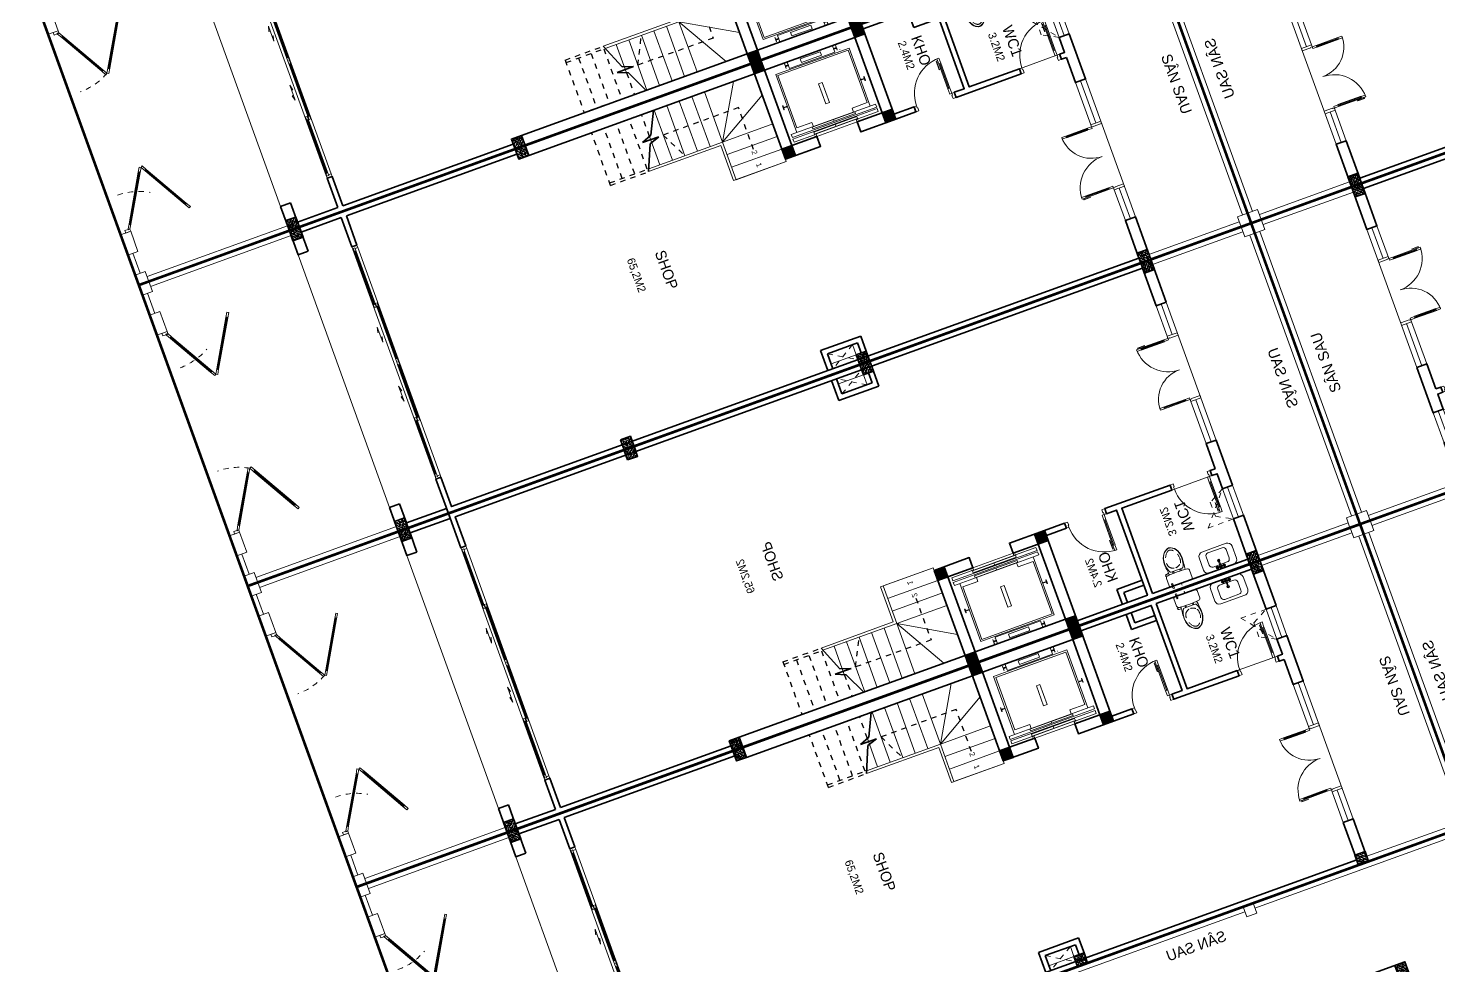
# Model space of a CAD drawing. Header units: metres. Extents: x 568336 to 569219, y 2065964 to 2066430.
# Drawn here: x 568617.24 to 568643.67, y 2066216.38 to 2066233.95 of the extents above; entities that cross this region are included whole.
import ezdxf

# ---------------------------------------------------------------- set-up
doc = ezdxf.new("R2010")
doc.units = ezdxf.units.M
for name, pattern in [('$AUDIT_BAD_LTYPE2', [0]), ('DASHDOT2', [0.5, 0.25, -0.125, 0, -0.125]), ('HIDDEN', [0.375, 0.25, -0.125]), ('HIDDEN2', [0.1875, 0.125, -0.0625]), ('xref-thap C (mb tang 32-2)$0$HIDDEN', [0.375, 0.25, -0.125])]:
    doc.linetypes.add(name, pattern=pattern)
doc.layers.get('0').update_dxf_attribs({"linetype": 'CONTINUOUS'})
for name, color, linetype, lineweight in [('-CONCRETE', 1, 'CONTINUOUS', 35), ('-DIM', 9, 'CONTINUOUS', 13), ('-DOOR', 137, 'CONTINUOUS', 9), ('-FURNITURE', 46, 'CONTINUOUS', 9), ('-HATCH', 8, 'CONTINUOUS', 5), ('-HIDE', 3, 'HIDDEN', 13), ('-LINE1', 7, 'CONTINUOUS', 18), ('-LINE2', 252, 'CONTINUOUS', 9), ('-STEEL1', 1, 'CONTINUOUS', 35), ('-TEXT', 7, 'CONTINUOUS', 15), ('-WALL', 4, 'CONTINUOUS', 35), ('EC-Thiet bi', 8, 'CONTINUOUS', 25), ('text', 7, 'CONTINUOUS', 13), ('TEXT25', 2, 'CONTINUOUS', 13)]:
    doc.layers.add(name, color=color, linetype=linetype, lineweight=lineweight)
for name, color, linetype in [('1-NETMANH', 8, 'CONTINUOUS'), ('APOLIC', 7, 'CONTINUOUS'), ('LoLK', 6, 'CONTINUOUS'), ('TIMDUONG', 1, 'CONTINUOUS')]:
    doc.layers.add(name, color=color, linetype=linetype)
doc.styles.add('SVN_AVO_thuong', font='')
doc.styles.add('T1', font='', dxfattribs={"height": 200})
doc.styles.add('vnavanth', font='', dxfattribs={"width": 0.8})
doc.styles.get('SVN_AVO_thuong').set_extended_font_data('SVN-Avo')
doc.styles.get('T1').set_extended_font_data('VNgeometric Light')
doc.styles.get('vnavanth').set_extended_font_data('.VnAvantH')

# ---------------------------------------------------------------- blocks, each defined once
blk = doc.blocks.new('*U18')
at = {"linetype": '$AUDIT_BAD_LTYPE2'}
for p, q in [((70, 100), (70, 600)), ((90, 600), (90, 100))]:
    blk.add_line(p, q, dxfattribs=at)
for points in [[(50, 600), (90, 600), (90, 700), (50, 700), (50, 600)], [(50, 603), (50, 100)], [(50, 100), (90, 100), (90, 0), (50, 0), (50, 100)]]:
    blk.add_lwpolyline(points)
for points in [[(118, 495), (118, 664), (90, 664), (90, 636), (113, 636), (113, 495)], [(0, 0), (50, 0), (50, -40), (60, -40), (60, -100), (0, -100)], [(800, 0), (750, 0), (750, -40), (740, -40), (740, -100), (800, -100)]]:
    blk.add_lwpolyline(points, close=True)
at = {"linetype": '$AUDIT_BAD_LTYPE2', "ltscale": 0.3}
blk.add_arc((50, 0), 700, 0, 90, dxfattribs=at)
blk = doc.blocks.new('X-5M-DH-2-CORE$0$A$C75E80C28')
at = {"layer": '-LINE2', "linetype": 'Continuous', "ltscale": 2}
for p, q in [((-731, -149), (731, -149)), ((-731, -1305), (-731, -149)), ((-700, -179), (700, -179)), ((-700, -1225), (-700, -179)), ((-557, -112), (-560, -112)), ((-510, -22), (-510, -51)), ((-507, -22), (-510, -22)), ((-510, -109), (-510, -79)), ((-507, -22), (-507, -51)), ((-507, -109), (-507, -79)), ((-456, -57), (-501, -57)), ((-456, -60), (-501, -60)), ((-456, -70), (-501, -70)), ((-456, -73), (-501, -73)), ((-453, -63), (-453, -67)), ((-450, -63), (-450, -67)), ((450, -63), (450, -67)), ((453, -63), (453, -67)), ((456, -57), (501, -57)), ((456, -60), (501, -60)), ((456, -70), (501, -70)), ((456, -73), (501, -73)), ((457, -112), (460, -112)), ((507, -22), (510, -22)), ((507, -22), (507, -51)), ((507, -109), (507, -79)), ((510, -22), (510, -51)), ((510, -109), (510, -79)), ((700, -1225), (700, -179)), ((731, -1305), (731, -149)), ((840, -1305), (-840, -1305)), ((-840, -1365), (-840, -1305)), ((-700, -1225), (-400, -1225)), ((425, -1309), (-425, -1309)), ((-425, -1343), (-425, -1309)), ((-400, -1305), (-400, -1225)), ((0, -1309), (0, -1343)), ((700, -1225), (400, -1225)), ((400, -1305), (400, -1225)), ((425, -1343), (425, -1309)), ((840, -1365), (840, -1305)), ((840, -1365), (-840, -1365)), ((840, -1395), (-840, -1395)), ((-840, -1395), (-840, -1455)), ((-840, -1455), (-435, -1455)), ((-435, -1450), (-435, -1460)), ((-435, -1450), (-400, -1450)), ((-435, -1460), (-425, -1460)), ((-435, -1490), (-435, -1500)), ((-435, -1490), (-425, -1490)), ((-435, -1500), (-400, -1500)), ((-433, -1452), (-433, -1458)), ((-433, -1452), (-402, -1452)), ((-433, -1458), (-425, -1458)), ((-433, -1492), (-433, -1498)), ((-433, -1492), (-425, -1492)), ((-433, -1498), (-402, -1498)), ((430, -1406), (-430, -1406)), ((-430, -1406), (-430, -1446)), ((430, -1446), (-430, -1446)), ((425, -1343), (-425, -1343)), ((-425, -1458), (-425, -1460)), ((-425, -1490), (-425, -1492)), ((-402, -1452), (-402, -1498)), ((400, -1450), (-400, -1450)), ((-400, -1450), (-400, -1500)), ((0, -1406), (0, -1446)), ((400, -1450), (400, -1500)), ((435, -1450), (400, -1450)), ((435, -1500), (400, -1500)), ((402, -1452), (402, -1498)), ((433, -1452), (402, -1452)), ((433, -1498), (402, -1498)), ((433, -1458), (425, -1458)), ((425, -1458), (425, -1460)), ((435, -1460), (425, -1460)), ((425, -1490), (425, -1492)), ((435, -1490), (425, -1490)), ((433, -1492), (425, -1492)), ((430, -1406), (430, -1446)), ((433, -1452), (433, -1458)), ((433, -1492), (433, -1498)), ((435, -1450), (435, -1460)), ((840, -1455), (435, -1455)), ((435, -1490), (435, -1500)), ((840, -1395), (840, -1455))]:
    blk.add_line(p, q, dxfattribs=at)
for points in [[(-450, 0), (-450, -130), (450, -130), (450, 0)], [(-200, -29), (200, -29), (200, -101), (-200, -101)], [(-36, -584), (36, -584), (36, -984), (-36, -984)]]:
    blk.add_lwpolyline(points, close=True, dxfattribs=at)
for points in [[(-780, -789), (-751, -789, 0.414214), (-750, -788), (-750, -784), (-750, -780, 0.414214), (-751, -779), (-780, -779, -0.256978), (-784, -782), (-798, -782, -0.414214), (-801, -779), (-804, -749, 0.414214), (-807, -746), (-812, -746), (-812, -784), (-812, -821), (-807, -821, 0.414214), (-804, -818), (-801, -789, -0.414214), (-798, -786), (-784, -786, -0.256978), (-780, -789)], [(780, -789), (751, -789, -0.414214), (750, -788), (750, -784), (750, -780, -0.414214), (751, -779), (780, -779, 0.256978), (784, -782), (798, -782, 0.414214), (801, -779), (804, -749, -0.414214), (807, -746), (812, -746), (812, -784), (812, -821), (807, -821, -0.414214), (804, -818), (801, -789, 0.414214), (798, -786), (784, -786, 0.256978), (780, -789)]]:
    blk.add_lwpolyline(points, format="xyb", dxfattribs=at)
for centre, radius, start, end in [((-501, -51), 9.4, 180, 270), ((-501, -79), 9.4, 90, 180), ((-501, -51), 6.2, 180, 270), ((-501, -79), 6.2, 90, 180), ((-456, -63), 6.2, 0, 90), ((-456, -63), 3, 0, 90), ((-456, -67), 6.2, 270, 0), ((-456, -67), 3, 270, 0), ((456, -63), 6.2, 90, 180), ((456, -67), 6.2, 180, 270), ((456, -63), 3, 90, 180), ((456, -67), 3, 180, 270), ((501, -51), 6.2, 270, 0), ((501, -51), 9.4, 270, 0), ((501, -79), 9.4, 0, 90), ((501, -79), 6.2, 0, 90)]:
    blk.add_arc(centre, radius, start, end, dxfattribs=at)
blk = doc.blocks.new('A$C5C575821')
at = {"layer": '-CONCRETE'}
h = blk.add_hatch(color=256, dxfattribs=at)
h.dxf.hatch_style = 1
h.paths.add_polyline_path([(0, 200), (0, 0), (200, 0), (200, 200)])
blk.add_lwpolyline([(0, 0), (200, 0), (200, 200), (0, 200)], close=True, dxfattribs=at)
blk = doc.blocks.new('A$C3F71457E')
at = {"layer": '-CONCRETE'}
blk.add_lwpolyline([(0, -100), (0, 400), (-1500, 400), (-1500, -1400), (0, -1400), (0, -900), (200, -900), (200, -1600), (-1700, -1600), (-1700, 600), (200, 600), (200, -100), (0, -100)], dxfattribs=at)
at = {"layer": '-LINE1'}
blk.add_line((0, -900), (0, -100), dxfattribs=at)
at = {"layer": '-WALL'}
for p in [(-1700, 400), (0, 400), (-1700, -1600), (0, -1600)]:
    blk.add_blockref('A$C5C575821', p, dxfattribs=at)
at = {"color": 2, "rotation": 90}
blk.add_blockref('X-5M-DH-2-CORE$0$A$C75E80C28', (-1500, -500), dxfattribs=at)
blk = doc.blocks.new('A$C18091ED7')
for p, q in [((0, -42), (0, 0)), ((146, -27), (179, -27)), ((146, -27), (146, -30)), ((146, -30), (166, -30)), ((153, -37), (146, -30)), ((152, 0), (152, -27)), ((152, 0), (179, 0)), ((153, -37), (166, -37)), ((153, -40), (153, -37)), ((153, -40), (178, -40)), ((153, -40), (178, -40)), ((153, -40), (153, -42)), ((165, -262), (165, -290)), ((185, -30), (166, -30)), ((178, -37), (166, -37)), ((168, -260), (228, -260)), ((185, -30), (178, -37)), ((178, -37), (178, -40)), ((178, -40), (178, -42)), ((179, 0), (179, -27)), ((179, -27), (185, -27)), ((185, -27), (185, -30)), ((231, -274), (231, -262)), ((-83, -267), (-83, -300)), ((-83, -278), (-83, -288)), ((-61, -290), (-83, -290)), ((-63, -265), (-81, -265)), ((-61, -267), (-61, -300)), ((61, -267), (61, -300)), ((61, -290), (83, -290)), ((63, -265), (81, -265)), ((83, -267), (83, -300)), ((83, -278), (83, -288)), ((168, -292), (207, -292))]:
    blk.add_line(p, q)
for points in [[(230, -219, -0.137407), (225, -235), (222, -241, -0.236081), (198, -255, -0.051961), (-198, -255, -0.236081), (-222, -241), (-225, -235, -0.137407), (-230, -219), (-230, -72, -0.198912), (-226, -63), (-209, -46, -0.198912), (-200, -42), (0, -42), (200, -42, -0.198912), (209, -46), (226, -63, -0.198912), (230, -72)], [(144, -619, -0.212405), (26, -734, -0.027685), (-1, -739, -0.022279), (-26, -734, -0.212405), (-144, -619, -0.142796), (-167, -428, -0.093005), (-128, -309, -0.256439), (-111, -300), (0, -300), (111, -300, -0.256439), (128, -309, -0.093005), (167, -428, -0.142796)]]:
    blk.add_lwpolyline(points, format="xyb", close=True)
at = {"linetype": 'xref-thap C (mb tang 32-2)$0$HIDDEN', "ltscale": 100}
blk.add_lwpolyline([(61, -669, -0.199031), (0, -699, -0.199031), (-61, -669, -0.218924), (-132, -478, -0.153791), (-112, -404, -0.236701), (0, -348, -0.236701), (112, -404, -0.153791), (132, -478, -0.218924)], format="xyb", close=True, dxfattribs=at)
blk.add_circle((166, -78), 13.9)
for centre, radius, start, end in [((168, -262), 2.47, 90, 180), ((-81, -267), 1.98, 90, 180), ((-63, -267), 1.98, 0, 90), ((63, -267), 1.98, 90, 180), ((81, -267), 1.98, 0, 90), ((168, -290), 2.47, 180, 270), ((207, -277), 15.5, 270, 306.4659), ((168, -225), 80.1, 306.4659, 320.3123), ((228, -274), 2.47, 320.3123, 0)]:
    blk.add_arc(centre, radius, start, end)
for points in [[(-156, -259), (-157, -267), (-164, -328), (-169, -385), (-184, -528), (-136, -679), (-50, -735), (-20, -741), (0, -744)], [(156, -259), (157, -267), (164, -328), (169, -385), (184, -528), (136, -679), (50, -735), (20, -741), (0, -744)]]:
    blk.add_open_spline(points, degree=3, knots=[130.613938, 130.613938, 130.613938, 130.613938, 152.852109, 311.129351, 417.703951, 561.383393, 697.692632, 710.812262, 710.812262, 710.812262, 710.812262])
blk = doc.blocks.new('lavabo4')
for p, q in [((241, 0), (-241, 0)), ((-327, -86), (-327, -330)), ((-200, -138), (-200, -305)), ((141, -80), (-141, -80)), ((-74, -39), (-79, -39)), ((-74, -44), (-79, -44)), ((-67, -33), (-67, -28)), ((-67, -50), (-67, -55)), ((-63, -33), (-63, -28)), ((-63, -50), (-63, -55)), ((-57, -39), (-52, -39)), ((-57, -44), (-52, -44)), ((-9, -57), (-9, -123)), ((9, -123), (9, -57)), ((57, -39), (52, -39)), ((57, -44), (52, -44)), ((63, -33), (63, -28)), ((63, -50), (63, -55)), ((68, -33), (68, -28)), ((68, -50), (68, -55)), ((74, -39), (79, -39)), ((74, -44), (79, -44)), ((200, -305), (200, -138)), ((327, -330), (327, -86)), ((-241, -416), (241, -416)), ((-141, -363), (141, -363))]:
    blk.add_line(p, q)
for centre, radius in [((-65, -42), 24.8), ((-83, -42), 5.03), ((-65, -42), 9), ((-65, -24), 5.03), ((-65, -60), 5.03), ((-47, -42), 5.03), ((0, -159), 22.8), ((0, -159), 14.1), ((0, -42), 9), ((65, -42), 24.8), ((47, -42), 5.03), ((65, -42), 9), ((65, -24), 5.03), ((65, -60), 5.03), ((83, -42), 5.03)]:
    blk.add_circle(centre, radius)
for centre, radius, start, end in [((-241, -86), 86.1, 90, 180), ((-141, -138), 58.8, 90, 180), ((-65, -42), 18, 105.2407, 164.2093), ((-65, -42), 18, 196.2342, 253.9047), ((-65, -42), 18, 16.4413, 74.0789), ((-65, -42), 18, 286.12, 344.0884), ((0, -42), 27, 289.6514, 250.3603), ((0, -42), 18, 300.3431, 239.7554), ((0, -123), 9, 180, 0), ((65, -42), 18, 106.12, 164.0884), ((65, -42), 18, 196.4413, 254.0789), ((65, -42), 18, 16.2342, 73.9047), ((65, -42), 18, 285.2407, 344.2093), ((141, -138), 58.8, 0, 90), ((241, -86), 86.1, 0, 90), ((-241, -330), 86.1, 180, 270), ((-141, -305), 58.8, 180, 270), ((141, -305), 58.8, 270, 0), ((241, -330), 86.1, 270, 0)]:
    blk.add_arc(centre, radius, start, end)
blk = doc.blocks.new('A$Cf949713d')
at = {"layer": '-LINE1'}
for p, q in [((1754, 3250), (4, 3250)), ((1004, 2250), (427, 3250)), ((1004, 3250), (1004, 2250)), ((1254, 2250), (1254, 3250)), ((1254, 3250), (1254, 2250)), ((1504, 2250), (1504, 3250)), ((1504, 3250), (1504, 2250)), ((1754, 2250), (1754, 3250)), ((1754, 3250), (1754, 2200)), ((1004, 2250), (4, 2827)), ((1004, 780), (1004, 2250)), ((1004, 2250), (1754, 2250)), ((1054, 2200), (1054, 759)), ((1054, 2200), (1754, 2200))]:
    blk.add_line(p, q, dxfattribs=at)
at = {"layer": '-LINE1', "lineweight": 18}
for p, q in [((4, 3250), (4, 1250)), ((1004, 2250), (4, 2250)), ((1004, 2000), (4, 2000)), ((1004, 1750), (4, 1750)), ((1004, 1500), (4, 1500)), ((1004, 1250), (4, 1250)), ((1004, 1000), (439, 1000))]:
    blk.add_line(p, q, dxfattribs=at)
at = {"layer": '-WALL'}
for p, q in [((426, 1032), (0, 1235)), ((505, 1160), (503, 839)), ((570, 962), (505, 1160)), ((503, 839), (426, 1032)), ((1054, 759), (570, 962))]:
    blk.add_line(p, q, dxfattribs=at)
at = {"layer": '1-NETMANH', "linetype": 'DASHDOT2'}
for p, q in [((4, 1233), (4, 0)), ((439, 1000), (4, 1000)), ((1004, 750), (4, 750)), ((1004, 0), (1004, 780)), ((1054, 0), (1054, 759)), ((1004, 500), (4, 500)), ((1004, 250), (4, 250)), ((1054, 0), (4, 0))]:
    blk.add_line(p, q, dxfattribs=at)
blk.add_lwpolyline([(1331, 2750), (496, 2750), (502, 1250), (502, 1250), (1004, 1500), (1004, 1500)], dxfattribs=at)
at = {"layer": '-TEXT', "color": 2, "style": 'vnavanth'}
for s, p in [('2', (1351, 2698)), ('1', (1600, 2698))]:
    blk.add_text(s, height=100, dxfattribs=at).set_placement(p)
blk = doc.blocks.new('*U43')
at = {"color": 8, "ltscale": 100}
for p, q in [((50, 100), (4969, 100)), ((50, 0), (4969, 0))]:
    blk.add_line(p, q, dxfattribs=at)
at = {"ltscale": 100}
for p, q in [((105, 45), (1245, 45)), ((1245, 10), (105, 10)), ((1315, 90), (2440, 90)), ((2440, 55), (1315, 55)), ((3704, 90), (2580, 90)), ((2580, 55), (3704, 55)), ((4914, 45), (3774, 45)), ((3774, 10), (4914, 10))]:
    blk.add_line(p, q, dxfattribs=at)
for points in [[(50, 100), (0, 100), (0, 0), (50, 0), (50, 10), (35, 10), (35, 45), (50, 45)], [(5019, 0), (4969, 0), (4969, 10), (4984, 10), (4984, 45), (4969, 45), (4969, 100), (5019, 100)]]:
    blk.add_lwpolyline(points, close=True)
for points in [[(105, 32), (95, 32), (95, 22), (105, 22), (105, 10), (35, 10), (35, 45), (105, 45)], [(1245, 90), (1315, 90), (1315, 77), (1305, 77), (1305, 67), (1315, 67), (1315, 55), (1245, 55)], [(1315, 10), (1245, 10), (1245, 22), (1255, 22), (1255, 32), (1245, 32), (1245, 45), (1315, 45)], [(2440, 67), (2450, 67), (2450, 77), (2440, 77), (2440, 90), (2510, 90), (2510, 55), (2440, 55)], [(2580, 67), (2570, 67), (2570, 77), (2580, 77), (2580, 90), (2510, 90), (2510, 55), (2580, 55)], [(3774, 90), (3704, 90), (3704, 77), (3714, 77), (3714, 67), (3704, 67), (3704, 55), (3774, 55)], [(3704, 10), (3774, 10), (3774, 22), (3764, 22), (3764, 32), (3774, 32), (3774, 45), (3704, 45)], [(4914, 32), (4924, 32), (4924, 22), (4914, 22), (4914, 10), (4984, 10), (4984, 45), (4914, 45)]]:
    blk.add_lwpolyline(points, close=True, dxfattribs=at)
at = {"color": 8, "ltscale": 100}
for points in [[(1255, 32), (1255, 22), (95, 22), (95, 32)], [(1305, 67), (1305, 77), (2450, 77), (2450, 67)], [(3714, 67), (3714, 77), (2570, 77), (2570, 67)], [(3764, 32), (3764, 22), (4924, 22), (4924, 32)]]:
    blk.add_lwpolyline(points, close=True, dxfattribs=at)
for points in [[(1822, -65), (1822, -90), (1722, -65), (2022, -65), (1922, -40), (1922, -65)], [(3197, -65), (3197, -90), (3297, -65), (2997, -65), (3097, -40), (3097, -65)]]:
    blk.add_lwpolyline(points)
blk = doc.blocks.new('*U117')
for points in [[(22, 564), (22, 734), (50, 734), (50, 706), (27, 706), (27, 564)], [(0, 0), (50, 0), (50, -40), (60, -40), (60, -246), (0, -246)], [(1599, 0), (1549, 0), (1549, -40), (1539, -40), (1539, -246), (1599, -246)]]:
    blk.add_lwpolyline(points, close=True)
for points in [[(50, 670), (90, 670), (90, 770), (50, 770), (50, 670)], [(50, 673), (50, 100)], [(1549, 629), (1509, 629), (1509, 729), (1549, 729), (1549, 629)], [(1549, 632), (1549, 100)], [(50, 100), (90, 100), (90, 0), (50, 0), (50, 100)], [(1549, 100), (1509, 100), (1509, 0), (1549, 0), (1549, 100)]]:
    blk.add_lwpolyline(points)
at = {"ltscale": 0.3}
for points in [[(820, 0, 0.414214), (50, 770, 0.414214)], [(820, 0, -0.414214), (1549, 729, -0.414214)]]:
    blk.add_lwpolyline(points, format="xyb", dxfattribs=at)
at = {"layer": 'APOLIC', "linetype": '$AUDIT_BAD_LTYPE2'}
for p, q in [((70, 100), (70, 670)), ((90, 670), (90, 100)), ((1509, 629), (1509, 100)), ((1529, 100), (1529, 629))]:
    blk.add_line(p, q, dxfattribs=at)
blk = doc.blocks.new('D12')
at = {"layer": '-DOOR'}
for p, q in [((0, 200), (1200, 200)), ((0, 100), (1200, 100)), ((0, 0), (1200, 0))]:
    blk.add_line(p, q, dxfattribs=at)
at = {"layer": '-LINE2', "linetype": 'HIDDEN2', "ltscale": 10}
for p, q in [((0, 200), (0, 800)), ((0, 800), (600, 200)), ((1200, 800), (600, 200)), ((1200, 200), (1200, 800)), ((1200, 200), (1200, 800)), ((0, 200), (160, 500)), ((160, 500), (439, 500)), ((600, 200), (439, 500)), ((600, 200), (761, 500)), ((1040, 500), (761, 500)), ((1200, 200), (1040, 500))]:
    blk.add_line(p, q, dxfattribs=at)
blk = doc.blocks.new('18x35')
at = {"layer": '-HATCH'}
h = blk.add_hatch(dxfattribs=at)
h.set_pattern_fill('CHAU-01', color=256, scale=10, pattern_type=2)
h.set_pattern_definition([(50, (0, 0), (71.726018, -6.275213), [7.5, -82.5]), (355, (0, 0), (-13.875133, 75.219213), [6, -66]), (100.4514, (5.98, -0.52), (57.85094, 68.943954), [6.37402, -70.11421]), (46.1842, (0, 20), (106.724105, -16.5519), [11.25, -123.75]), (96.6356, (8.89, 18.62), (93.46627, 97.41179), [9.56103, -105.1713]), (351.1842, (0, 20), (93.4662, 97.41186), [9, -99]), (21, (10, 15), (59.690705, -40.26189), [7.5, -82.5]), (326, (10, 15), (24.331533, 72.515005), [6, -66]), (71.4514, (14.974, 11.645), (84.022263, 32.25305), [6.37402, -70.11421]), (37.5, (0, 0), (1.2159855, 33.2893854), [0, -65.2, 0, -67, 0, -66.25]), (7.5, (0, 0), (26.306954, 39.441171), [0, -38.2, 0, -63.7, 0, -25.25]), (327.5, (-22.3, 0), (53.3822436, -2.255487), [0, -25, 0, -78, 0, -103.5]), (317.5, (-32.3, 0), (58.318617, 10.010498), [0, -32.5, 0, -51.8, 0, -73.5]), (45, (0, 0), (-30.052038, 30.052038), []), (45, (0, 12.25), (-30.052038, 30.052038), [])])
h.paths.add_polyline_path([(96508, 47993), (96508, 47793), (96708, 47793), (96708, 47993)])
at = {"layer": '-STEEL1'}
blk.add_lwpolyline([(96508, 47793), (96708, 47793), (96708, 47993), (96508, 47993)], close=True, dxfattribs=at)
blk = doc.blocks.new('M3-T1.1')
at = {"layer": '-DOOR'}
for p, q in [((568643.541, 2066216.529), (568644.105, 2066216.733)), ((568639.116, 2066212.59), (568639.525, 2066211.461)), ((568639.21, 2066212.624), (568639.618, 2066211.495)), ((568639.304, 2066212.658), (568639.712, 2066211.529)), ((568640.503, 2066209.05), (568641.013, 2066207.64)), ((568641.183, 2066207.169), (568641.693, 2066205.759)), ((568644.33, 2066200.97), (568649.408, 2066202.807))]:
    blk.add_line(p, q, dxfattribs=at)
blk.add_lwpolyline([(568644.139, 2066216.639), (568643.575, 2066216.435), (568643.507, 2066216.623), (568644.071, 2066216.827)], close=True, dxfattribs=at)
for points in [[(568640.279, 2066215.243), (568639.249, 2066214.871), (568639.181, 2066215.059), (568642.473, 2066216.249), (568642.541, 2066216.061), (568641.432, 2066215.66)], [(568642.507, 2066216.155), (568641.398, 2066215.754)], [(568640.176, 2066215.312), (568639.215, 2066214.965)], [(568640.171, 2066209.674), (568640.171, 2066209.674), (568640.359, 2066209.742), (568640.427, 2066209.555)], [(568640.597, 2066209.084), (568641.787, 2066205.793), (568641.599, 2066205.725), (568640.409, 2066209.016)]]:
    blk.add_lwpolyline(points, dxfattribs=at)
at = {"layer": '-HIDE'}
for p, q in [((568645.519, 2066214.586), (568645.979, 2066213.902)), ((568645.791, 2066213.834), (568645.707, 2066214.654))]:
    blk.add_line(p, q, dxfattribs=at)
at = {"layer": '-HIDE', "ltscale": 10}
for p, q in [((568648.138, 2066207.345), (568648.497, 2066206.942)), ((568648.308, 2066206.874), (568648.326, 2066207.413))]:
    blk.add_line(p, q, dxfattribs=at)
at = {"layer": '-LINE1'}
for p, q in [((568643.327, 2066216.239), (568643.599, 2066215.487)), ((568635.773, 2066215.954), (568635.868, 2066215.988)), ((568642.331, 2066197.826), (568635.773, 2066215.954)), ((568635.774, 2066215.953), (568635.868, 2066215.987)), ((568642.325, 2066197.832), (568635.774, 2066215.953)), ((568635.936, 2066215.8), (568637.228, 2066212.226)), ((568645.519, 2066214.586), (568645.707, 2066214.654)), ((568637.296, 2066212.038), (568638.588, 2066208.465)), ((568638.656, 2066208.277), (568639.948, 2066204.703)), ((568648.232, 2066207.379), (568648.138, 2066207.345)), ((568640.016, 2066204.515), (568641.308, 2066200.941)), ((568649.679, 2066203.968), (568649.585, 2066203.934)), ((568650.795, 2066200.897), (568649.679, 2066203.968)), ((568649.924, 2066202.993), (568650.625, 2066201.047)), ((568642.399, 2066197.637), (568650.79, 2066200.895)), ((568650.349, 2066200.938), (568650.386, 2066200.845)), ((568641.376, 2066200.753), (568642.423, 2066197.859)), ((568642.549, 2066197.803), (568646.283, 2066199.252)), ((568646.62, 2066199.49), (568646.656, 2066199.397))]:
    blk.add_line(p, q, dxfattribs=at)
for points in [[(568636.454, 2066214.073), (568635.773, 2066215.954), (568644.237, 2066219.014), (568644.915, 2066217.133)], [(568636.454, 2066214.073), (568635.773, 2066215.954), (568644.237, 2066219.014), (568644.915, 2066217.133)], [(568636.454, 2066214.072), (568635.774, 2066215.953), (568644.237, 2066219.014), (568644.916, 2066217.133)], [(568636.454, 2066214.072), (568635.774, 2066215.953), (568644.237, 2066219.014), (568644.916, 2066217.133)], [(568640.039, 2066217.39), (568644.083, 2066218.852)], [(568644.211, 2066218.792), (568644.821, 2066217.099)], [(568635.996, 2066215.928), (568639.851, 2066217.322)], [(568635.996, 2066215.928), (568639.851, 2066217.322)], [(568636.548, 2066214.107), (568635.936, 2066215.8)], [(568636.548, 2066214.107), (568635.936, 2066215.8)]]:
    blk.add_lwpolyline(points, dxfattribs=at)
for points in [[(568644.117, 2066218.758), (568644.305, 2066218.826), (568644.237, 2066219.015), (568644.049, 2066218.947)], [(568639.885, 2066217.228), (568640.073, 2066217.296), (568640.005, 2066217.484), (568639.817, 2066217.416)], [(568635.841, 2066215.766), (568636.03, 2066215.834), (568635.962, 2066216.022), (568635.773, 2066215.954)], [(568637.202, 2066212.004), (568637.39, 2066212.072), (568637.322, 2066212.26), (568637.134, 2066212.192)], [(568638.562, 2066208.243), (568638.75, 2066208.311), (568638.682, 2066208.499), (568638.494, 2066208.431)], [(568639.922, 2066204.481), (568640.11, 2066204.549), (568640.042, 2066204.737), (568639.854, 2066204.669)], [(568641.283, 2066200.719), (568641.471, 2066200.787), (568641.403, 2066200.976), (568641.214, 2066200.908)], [(568650.349, 2066200.938), (568650.422, 2066200.752), (568650.795, 2066200.897), (568650.722, 2066201.083)], [(568646.247, 2066199.346), (568646.319, 2066199.159), (568646.692, 2066199.304), (568646.62, 2066199.49)], [(568642.399, 2066197.637), (568642.585, 2066197.709), (568642.513, 2066197.896), (568642.326, 2066197.824)]]:
    blk.add_lwpolyline(points, close=True, dxfattribs=at)
at = {"layer": '-LINE2', "linetype": 'HIDDEN2', "ltscale": 10}
for p, q in [((568643.745, 2066215.965), (568644.139, 2066216.639)), ((568643.575, 2066216.435), (568643.745, 2066215.965)), ((568640.596, 2066209.084), (568641.161, 2066209.288)), ((568640.596, 2066209.084), (568640.933, 2066209.035)), ((568641.161, 2066209.288), (568640.852, 2066208.379)), ((568640.933, 2066209.035), (568641.028, 2066208.773)), ((568640.852, 2066208.379), (568641.028, 2066208.773)), ((568641.671, 2066207.878), (568640.852, 2066208.379)), ((568641.107, 2066207.674), (568641.671, 2066207.878)), ((568641.277, 2066207.203), (568641.841, 2066207.407)), ((568641.277, 2066207.203), (568641.613, 2066207.155)), ((568641.841, 2066207.407), (568641.532, 2066206.498)), ((568641.613, 2066207.155), (568641.708, 2066206.892)), ((568641.532, 2066206.498), (568641.708, 2066206.892)), ((568642.351, 2066205.997), (568641.532, 2066206.498)), ((568641.787, 2066205.793), (568642.351, 2066205.997))]:
    blk.add_line(p, q, dxfattribs=at)
blk.add_lwpolyline([(568644.139, 2066216.639), (568644.09, 2066216.303), (568643.828, 2066216.208), (568643.575, 2066216.435)], dxfattribs=at)
at = {"layer": '-WALL'}
for p, q in [((568639.249, 2066214.871), (568638.59, 2066214.632)), ((568639.181, 2066215.059), (568639.249, 2066214.871)), ((568645.697, 2066213.8), (568645.255, 2066215.023)), ((568645.791, 2066213.834), (568645.349, 2066215.057)), ((568638.59, 2066214.632), (568639.305, 2066212.658)), ((568644.287, 2066213.29), (568644.381, 2066213.324)), ((568639.305, 2066212.658), (568639.117, 2066212.59)), ((568646.633, 2066211.799), (568648.164, 2066207.567)), ((568646.727, 2066211.833), (568646.822, 2066211.867)), ((568649.679, 2066203.968), (568646.822, 2066211.867)), ((568639.713, 2066211.529), (568639.525, 2066211.461)), ((568640.171, 2066209.674), (568639.525, 2066211.461)), ((568639.713, 2066211.529), (568640.359, 2066209.742)), ((568640.359, 2066209.742), (568640.171, 2066209.674)), ((568640.409, 2066209.016), (568640.171, 2066209.674)), ((568640.597, 2066209.084), (568640.359, 2066209.742)), ((568640.409, 2066209.016), (568640.597, 2066209.084)), ((568647.976, 2066207.498), (568648.258, 2066207.6)), ((568647.976, 2066207.498), (568648.247, 2066206.746)), ((568648.104, 2066207.438), (568648.199, 2066207.472)), ((568648.104, 2066207.438), (568648.307, 2066206.875)), ((568648.326, 2066207.413), (568649.517, 2066204.122)), ((568648.307, 2066206.875), (568648.495, 2066206.943)), ((568648.247, 2066206.746), (568648.529, 2066206.849)), ((568641.599, 2066205.725), (568641.787, 2066205.793)), ((568641.77, 2066205.254), (568641.6, 2066205.725)), ((568641.787, 2066205.793), (568643.216, 2066201.843)), ((568641.958, 2066205.322), (568641.769, 2066205.254)), ((568643.096, 2066201.587), (568641.77, 2066205.254)), ((568649.517, 2066204.122), (568648.735, 2066203.839)), ((568648.803, 2066203.651), (568648.735, 2066203.839)), ((568648.735, 2066203.839), (568648.803, 2066203.651)), ((568648.803, 2066203.651), (568649.679, 2066203.968)), ((568649.584, 2066203.933), (568649.679, 2066203.968)), ((568649.856, 2066203.181), (568649.584, 2066203.933)), ((568649.679, 2066203.968), (568650.019, 2066203.028)), ((568649.34, 2066202.995), (568649.856, 2066203.181)), ((568649.34, 2066202.995), (568649.408, 2066202.807)), ((568649.408, 2066202.807), (568650.019, 2066203.028)), ((568644.083, 2066201.944), (568643.096, 2066201.587)), ((568643.216, 2066201.843), (568644.015, 2066202.132)), ((568644.083, 2066201.944), (568644.015, 2066202.132)), ((568643.096, 2066201.587), (568643.284, 2066201.655)), ((568643.284, 2066201.655), (568643.557, 2066200.903)), ((568643.096, 2066201.587), (568643.436, 2066200.647)), ((568643.557, 2066200.903), (568644.262, 2066201.158)), ((568644.262, 2066201.158), (568644.33, 2066200.97)), ((568643.436, 2066200.647), (568644.33, 2066200.97))]:
    blk.add_line(p, q, dxfattribs=at)
at = {"layer": '-WALL', "color": 250}
for p, q in [((568641.107, 2066207.674), (568640.919, 2066207.605)), ((568641.277, 2066207.203), (568641.089, 2066207.135))]:
    blk.add_line(p, q, dxfattribs=at)
at = {"layer": '-WALL'}
for points in [[(568644.891, 2066216.911), (568645.503, 2066215.219), (568643.905, 2066214.641), (568643.599, 2066215.487), (568643.505, 2066215.453), (568643.879, 2066214.419), (568643.973, 2066214.453), (568643.939, 2066214.547), (568645.537, 2066215.125), (568645.979, 2066213.902), (568646.074, 2066213.936), (568644.917, 2066217.133), (568644.071, 2066216.827), (568644.139, 2066216.639)], [(568644.891, 2066216.911), (568644.139, 2066216.639)], [(568643.575, 2066216.435), (568643.293, 2066216.333), (568643.327, 2066216.239), (568643.233, 2066216.205), (568643.199, 2066216.299), (568642.541, 2066216.061), (568642.473, 2066216.249), (568643.507, 2066216.623), (568643.575, 2066216.435)], [(568639.117, 2066212.59), (568638.334, 2066214.753), (568639.181, 2066215.059)]]:
    blk.add_lwpolyline(points, dxfattribs=at)
for points in [[(568644.151, 2066213.666), (568644.245, 2066213.701), (568644.381, 2066213.324), (568644.287, 2066213.29)], [(568640.919, 2066207.605), (568641.107, 2066207.674), (568641.277, 2066207.203), (568641.089, 2066207.135)]]:
    blk.add_lwpolyline(points, close=True, dxfattribs=at)
at = {"ltscale": 100}
for p, q in [((568649.795, 2066201.968), (568649.181, 2066201.204)), ((568649.209, 2066201.182), (568649.823, 2066201.946)), ((568650.208, 2066200.904), (568649.24, 2066201.054)), ((568649.245, 2066201.089), (568650.213, 2066200.939)), ((568647.294, 2066200.442), (568646.325, 2066200.589)), ((568646.331, 2066200.623), (568647.3, 2066200.476)), ((568647.331, 2066200.349), (568646.719, 2066199.583)), ((568646.747, 2066199.561), (568647.358, 2066200.327))]:
    blk.add_line(p, q, dxfattribs=at)
at = {"color": 8, "ltscale": 100}
for points in [[(568649.185, 2066201.188), (568649.193, 2066201.182), (568649.819, 2066201.961), (568649.811, 2066201.968)], [(568649.232, 2066201.068), (568649.233, 2066201.078), (568650.221, 2066200.925), (568650.22, 2066200.915)], [(568647.308, 2066200.463), (568647.306, 2066200.453), (568646.317, 2066200.602), (568646.319, 2066200.612)], [(568647.355, 2066200.343), (568647.347, 2066200.349), (568646.723, 2066199.567), (568646.731, 2066199.561)]]:
    blk.add_lwpolyline(points, close=True, dxfattribs=at)
at = {"ltscale": 100}
for points in [[(568649.805, 2066201.96), (568649.811, 2066201.968), (568649.819, 2066201.961), (568649.813, 2066201.954), (568649.823, 2066201.946), (568649.885, 2066202.024), (568649.858, 2066202.046), (568649.795, 2066201.968)], [(568649.146, 2066201.104), (568649.209, 2066201.182), (568649.199, 2066201.19), (568649.193, 2066201.182), (568649.185, 2066201.188), (568649.191, 2066201.196), (568649.181, 2066201.204), (568649.119, 2066201.126)], [(568649.146, 2066201.104), (568649.245, 2066201.089), (568649.243, 2066201.076), (568649.233, 2066201.078), (568649.232, 2066201.068), (568649.241, 2066201.066), (568649.24, 2066201.054), (568649.141, 2066201.069)], [(568650.21, 2066200.917), (568650.22, 2066200.915), (568650.221, 2066200.925), (568650.211, 2066200.927), (568650.213, 2066200.939), (568650.312, 2066200.924), (568650.307, 2066200.889), (568650.208, 2066200.904)], [(568650.316, 2066200.888), (568650.325, 2066200.891), (568650.312, 2066200.924), (568650.349, 2066200.938), (568650.386, 2066200.845), (568650.339, 2066200.827)], [(568646.329, 2066200.611), (568646.319, 2066200.612), (568646.317, 2066200.602), (568646.327, 2066200.601), (568646.325, 2066200.589), (568646.227, 2066200.604), (568646.232, 2066200.638), (568646.331, 2066200.623)], [(568647.393, 2066200.427), (568647.294, 2066200.442), (568647.296, 2066200.454), (568647.306, 2066200.453), (568647.308, 2066200.463), (568647.298, 2066200.464), (568647.3, 2066200.476), (568647.399, 2066200.461)], [(568647.393, 2066200.427), (568647.331, 2066200.349), (568647.341, 2066200.341), (568647.347, 2066200.349), (568647.355, 2066200.343), (568647.348, 2066200.335), (568647.358, 2066200.327), (568647.421, 2066200.405)], [(568646.737, 2066199.569), (568646.731, 2066199.561), (568646.723, 2066199.567), (568646.729, 2066199.575), (568646.719, 2066199.583), (568646.657, 2066199.505), (568646.684, 2066199.483), (568646.747, 2066199.561)], [(568646.679, 2066199.476), (568646.67, 2066199.472), (568646.657, 2066199.505), (568646.62, 2066199.49), (568646.656, 2066199.397), (568646.703, 2066199.415)]]:
    blk.add_lwpolyline(points, close=True, dxfattribs=at)
at = {"color": 8, "linetype": 'HIDDEN', "ltscale": 10}
for centre, start, end in [((568650.312, 2066200.924), 171.2168, 201.2168), ((568646.657, 2066199.505), 21.385, 51.385)]:
    blk.add_arc(centre, 1.18, start, end, dxfattribs=at)
blk.add_arc((568647.019, 2066199.958), 0.58, 231.385, 234.8446)
at = {"layer": 'TIMDUONG', "color": 1, "linetype": 'HIDDEN', "ltscale": 10, "const_width": 0.05}
blk.add_lwpolyline([(568635.774, 2066215.953), (568644.237, 2066219.014), (568650.795, 2066200.897), (568642.399, 2066197.637)], close=True, dxfattribs=at)
at = {"layer": '-DOOR'}
for name, p, xscale, yscale, zscale, rotation in [('*U18', (568643.327, 2066216.239), 0.0009999999999999998, 0.0009999999999999998, 0.0009999999999999998, 289.8828919941216), ('*U117', (568641.432, 2066215.66), 0.0008130081300813011, 0.0008130081300813011, 0.0008130081300813011, 199.8828919840721), ('*U18', (568643.973, 2066214.453), 0.0009999999999999998, 0.0009999999999999998, 0.0009999999999999998, 289.8828919941216)]:
    blk.add_blockref(name, p, dxfattribs=dict(at, xscale=xscale, yscale=yscale, zscale=zscale, rotation=rotation))
at = {"layer": '-FURNITURE', "yscale": 0.001, "zscale": 0.001, "rotation": 289.8828919840721}
for name, p, xscale in [('lavabo4', (568645.049, 2066216.477), -0.001), ('A$C18091ED7', (568645.391, 2066215.653), 0.001)]:
    blk.add_blockref(name, p, dxfattribs=dict(at, xscale=xscale))
at = {"layer": '-STEEL1', "xscale": 0.001, "yscale": 0.001, "zscale": 0.001, "rotation": 19.87842181353832}
for p in [(568570.29, 2066139.117), (568563.896, 2066136.804), (568572.126, 2066134.038), (568565.732, 2066131.726), (568573.724, 2066129.618), (568567.33, 2066127.306), (568575.324, 2066125.199), (568568.929, 2066122.886)]:
    blk.add_blockref('18x35', p, dxfattribs=at)
at = {"layer": '-WALL', "xscale": 0.001, "yscale": 0.001, "zscale": 0.001, "rotation": 199.8828919840721}
blk.add_blockref('A$C3F71457E', (568645.019, 2066211.853), dxfattribs=at)
at = {"layer": '-WALL', "color": 1, "xscale": -0.001, "yscale": 0.001, "zscale": 0.001, "rotation": 19.88289198407207}
blk.add_blockref('A$Cf949713d', (568647.743, 2066208.744), dxfattribs=at)
at = {"xscale": -0.001, "yscale": 0.001, "zscale": 0.001, "rotation": 289.8828919840721}
blk.add_blockref('D12', (568639.524, 2066211.461), dxfattribs=at)
at = {"layer": 'EC-Thiet bi', "xscale": 0.0009999999999999998, "yscale": 0.0009999999999999998, "zscale": 0.0009999999999999998, "rotation": 19.88289198407213}
blk.add_blockref('*U43', (568644.049, 2066202.038), dxfattribs=at)
at = {"layer": 'TEXT25'}
for s, height, style, p in [('SÂN SAU', 0.2, 'SVN_AVO_thuong', (568640.632, 2066217.189)), ('WC1', 0.2, 'SVN_AVO_thuong', (568643.972, 2066215.36)), ('3M2', 0.15, 'T1', (568644.08, 2066215.035)), ('KHO', 0.2, 'SVN_AVO_thuong', (568644.77, 2066214.139)), ('2.2M2', 0.15, 'T1', (568644.827, 2066213.823)), ('SHOP', 0.2, 'SVN_AVO_thuong', (568643.539, 2066208.662)), ('84M2', 0.15, 'T1', (568643.741, 2066208.234))]:
    blk.add_text(s, height=height, rotation=19.8829, dxfattribs=dict(at, style=style)).set_placement(p)
blk = doc.blocks.new('*U118')
at = {"color": 8, "ltscale": 100}
for p, q in [((50, 100), (4580, 100)), ((50, 0), (4580, 0))]:
    blk.add_line(p, q, dxfattribs=at)
at = {"ltscale": 100}
for p, q in [((105, 45), (1148, 45)), ((1148, 10), (105, 10)), ((1218, 90), (2245, 90)), ((2245, 55), (1218, 55)), ((3413, 90), (2385, 90)), ((2385, 55), (3413, 55)), ((4525, 45), (3483, 45)), ((3483, 10), (4525, 10))]:
    blk.add_line(p, q, dxfattribs=at)
for points in [[(50, 100), (0, 100), (0, 0), (50, 0), (50, 10), (35, 10), (35, 45), (50, 45)], [(4630, 0), (4580, 0), (4580, 10), (4595, 10), (4595, 45), (4580, 45), (4580, 100), (4630, 100)]]:
    blk.add_lwpolyline(points, close=True)
for points in [[(105, 32), (95, 32), (95, 22), (105, 22), (105, 10), (35, 10), (35, 45), (105, 45)], [(1148, 90), (1218, 90), (1218, 77), (1208, 77), (1208, 67), (1218, 67), (1218, 55), (1148, 55)], [(1218, 10), (1148, 10), (1148, 22), (1158, 22), (1158, 32), (1148, 32), (1148, 45), (1218, 45)], [(2245, 67), (2255, 67), (2255, 77), (2245, 77), (2245, 90), (2315, 90), (2315, 55), (2245, 55)], [(2385, 67), (2375, 67), (2375, 77), (2385, 77), (2385, 90), (2315, 90), (2315, 55), (2385, 55)], [(3483, 90), (3413, 90), (3413, 77), (3423, 77), (3423, 67), (3413, 67), (3413, 55), (3483, 55)], [(3413, 10), (3483, 10), (3483, 22), (3473, 22), (3473, 32), (3483, 32), (3483, 45), (3413, 45)], [(4525, 32), (4535, 32), (4535, 22), (4525, 22), (4525, 10), (4595, 10), (4595, 45), (4525, 45)]]:
    blk.add_lwpolyline(points, close=True, dxfattribs=at)
at = {"color": 8, "ltscale": 100}
for points in [[(1158, 32), (1158, 22), (95, 22), (95, 32)], [(1208, 67), (1208, 77), (2255, 77), (2255, 67)], [(3423, 67), (3423, 77), (2375, 77), (2375, 67)], [(3473, 32), (3473, 22), (4535, 22), (4535, 32)]]:
    blk.add_lwpolyline(points, close=True, dxfattribs=at)
for points in [[(1677, -65), (1677, -90), (1577, -65), (1877, -65), (1777, -40), (1777, -65)], [(2954, -65), (2954, -90), (3054, -65), (2754, -65), (2854, -40), (2854, -65)]]:
    blk.add_lwpolyline(points)
blk = doc.blocks.new('M1-T1')
at = {"layer": '-CONCRETE', "color": 1, "linetype": 'HIDDEN', "ltscale": 10, "const_width": 50}
blk.add_lwpolyline([(191582, 50952), (197582, 50952), (197582, 30952), (191582, 30952)], close=True, dxfattribs=at)
at = {"layer": '-DOOR'}
for p, q in [((193932, 48952), (193982, 48952)), ((193081, 48852), (192481, 48852)), ((193982, 48852), (194822, 48852)), ((196122, 48852), (196732, 48852))]:
    blk.add_line(p, q, dxfattribs=at)
blk.add_lwpolyline([(193081, 48752), (192481, 48752), (192481, 48952), (193081, 48952)], close=True, dxfattribs=at)
for points in [[(194895, 48752), (193982, 48752), (193982, 48952), (196732, 48952), (196732, 48752), (196049, 48752)], [(193382, 48652), (193381, 47852)]]:
    blk.add_lwpolyline(points, dxfattribs=at)
at = {"layer": '-HIDE', "ltscale": 10}
for p, q in [((197182, 43152), (197482, 42652)), ((197182, 42652), (197481, 43152))]:
    blk.add_line(p, q, dxfattribs=at)
at = {"layer": '-LINE1'}
for p, q in [((197382, 43152), (197182, 43152)), ((197382, 43152), (197382, 42652)), ((192062, 33952), (197102, 33952))]:
    blk.add_line(p, q, dxfattribs=at)
at = {"layer": '-LINE1', "lineweight": 18}
for p, q in [((191582, 34952), (191582, 30952)), ((197582, 34952), (197582, 30952)), ((191681, 31152), (191681, 33952)), ((197482, 31152), (197482, 33952)), ((191782, 31052), (192182, 31052)), ((192582, 31052), (192582, 31152)), ((196982, 31052), (197382, 31052))]:
    blk.add_line(p, q, dxfattribs=at)
at = {"layer": '-LINE1'}
for points in [[(191582, 48952), (191582, 50952), (197582, 50952), (197580, 48952)], [(191782, 50852), (197382, 50852)], [(191682, 48952), (191682, 50752)], [(197481, 50752), (197480, 48952)]]:
    blk.add_lwpolyline(points, dxfattribs=at)
at = {"layer": '-LINE1', "lineweight": 18}
for points in [[(191582, 50952), (197582, 50952), (197582, 30952), (191582, 30952)], [(191582, 30952), (191782, 30952), (191782, 31152), (191582, 31152)], [(192182, 30952), (192582, 30952), (192582, 31152), (192182, 31152)], [(196582, 30952), (196982, 30952), (196982, 31152), (196582, 31152)], [(197382, 30952), (197582, 30952), (197582, 31152), (197382, 31152)]]:
    blk.add_lwpolyline(points, close=True, dxfattribs=at)
at = {"layer": '-LINE1'}
for points in [[(191582, 50752), (191782, 50752), (191782, 50952), (191582, 50952)], [(197382, 50752), (197582, 50752), (197582, 50952), (197382, 50952)]]:
    blk.add_lwpolyline(points, close=True, dxfattribs=at)
at = {"layer": '-LINE2', "linetype": 'HIDDEN2', "ltscale": 10}
for points in [[(192481, 48752), (192481, 48252), (193081, 48752)], [(193081, 48752), (192921, 48452), (192642, 48452), (192481, 48752)]]:
    blk.add_lwpolyline(points, dxfattribs=at)
at = {"layer": '-WALL'}
for p, q in [((191882, 46752), (191882, 46352)), ((191982, 46752), (191982, 46252)), ((191682, 46352), (191882, 46352)), ((191682, 46252), (191982, 46252)), ((191682, 43152), (191582, 43152)), ((191582, 43152), (191582, 34952)), ((191782, 38652), (191782, 43152)), ((197082, 43352), (197382, 43352)), ((197082, 43352), (197082, 42552)), ((197182, 43252), (197382, 43252)), ((197182, 43252), (197182, 42652)), ((197182, 42652), (197482, 42652)), ((197082, 42552), (197482, 42552)), ((191682, 35052), (191682, 38452)), ((191582, 34952), (191582, 33952)), ((191681, 34952), (192267, 34952)), ((191681, 34152), (191681, 34952)), ((192267, 35052), (191682, 35052)), ((192267, 34952), (192267, 35052)), ((196897, 34952), (196897, 35052)), ((197582, 34952), (197482, 34952)), ((197482, 34952), (197482, 34152)), ((197582, 33952), (197582, 34952)), ((192062, 34152), (191681, 34152)), ((192062, 34152), (192062, 33952)), ((197102, 34152), (197482, 34152)), ((197102, 33952), (197102, 34152)), ((192062, 33952), (191582, 33952)), ((197102, 33952), (197582, 33952))]:
    blk.add_line(p, q, dxfattribs=at)
for points in [[(191682, 46852), (193381, 46852), (193381, 47852), (193482, 47852), (193482, 46552), (193381, 46552), (193381, 46752), (191682, 46752), (191682, 45352), (191582, 45352), (191582, 48952), (192481, 48952), (192481, 48752), (191682, 48752), (191682, 46852)], [(196732, 48952), (197582, 48952), (197582, 34952), (196897, 34952), (196897, 35052), (197481, 35052), (197481, 48752), (196732, 48752), (196732, 48952)]]:
    blk.add_lwpolyline(points, dxfattribs=at)
for points in [[(193482, 48752), (193482, 48652), (193381, 48652), (193381, 48752), (193081, 48752), (193081, 48952), (193982, 48952), (193982, 48752)], [(193381, 45752), (193482, 45752), (193482, 45352), (193381, 45352)]]:
    blk.add_lwpolyline(points, close=True, dxfattribs=at)
at = {"ltscale": 100}
for p, q in [((193557, 31792), (192708, 32282)), ((192726, 32312), (193575, 31822)), ((196438, 32312), (195589, 31822)), ((195606, 31792), (196455, 32282)), ((193557, 31692), (192708, 31202)), ((192726, 31172), (193575, 31662)), ((196438, 31172), (195589, 31662)), ((195606, 31692), (196455, 31202))]:
    blk.add_line(p, q, dxfattribs=at)
for points in [[(192720, 32302), (192711, 32307), (192706, 32298), (192715, 32293), (192708, 32282), (192622, 32332), (192639, 32362), (192726, 32312)], [(196444, 32301), (196453, 32306), (196458, 32298), (196449, 32293), (196455, 32282), (196542, 32332), (196524, 32362), (196438, 32312)], [(193644, 31742), (193557, 31792), (193563, 31803), (193572, 31798), (193577, 31807), (193568, 31812), (193575, 31822), (193661, 31772)], [(193644, 31742), (193557, 31692), (193563, 31681), (193572, 31686), (193577, 31678), (193568, 31673), (193575, 31662), (193661, 31712)], [(195520, 31742), (195606, 31792), (195600, 31803), (195592, 31798), (195587, 31806), (195595, 31811), (195589, 31822), (195502, 31772)], [(195520, 31742), (195606, 31692), (195600, 31681), (195592, 31686), (195587, 31678), (195595, 31673), (195589, 31662), (195502, 31712)], [(192720, 31183), (192711, 31178), (192706, 31186), (192715, 31191), (192708, 31202), (192622, 31152), (192639, 31122), (192726, 31172)], [(196444, 31183), (196453, 31178), (196458, 31186), (196449, 31191), (196455, 31202), (196542, 31152), (196524, 31122), (196438, 31172)], [(192632, 31117), (192622, 31117), (192622, 31152), (192582, 31152), (192582, 31052), (192632, 31052)], [(196532, 31117), (196542, 31117), (196542, 31152), (196582, 31152), (196582, 31052), (196532, 31052)]]:
    blk.add_lwpolyline(points, close=True, dxfattribs=at)
at = {"color": 8, "ltscale": 100}
for points in [[(193577, 31807), (193572, 31798), (192706, 32298), (192711, 32307)], [(195587, 31806), (195592, 31798), (196458, 32298), (196453, 32306)], [(193577, 31678), (193572, 31686), (192706, 31186), (192711, 31178)], [(195587, 31678), (195592, 31686), (196458, 31186), (196453, 31178)]]:
    blk.add_lwpolyline(points, close=True, dxfattribs=at)
at = {"color": 8, "linetype": 'HIDDEN', "ltscale": 10}
for centre, start, end in [((192122, 31152), 0, 30), ((196542, 31152), 150, 180)]:
    blk.add_arc(centre, 1180, start, end, dxfattribs=at)
blk.add_arc((193124, 31442), 580, 210, 213.4596)
at = {"layer": 'text'}
for p, q in [((191582, 44152), (191581, 44152)), ((191582, 44052), (191581, 44052))]:
    blk.add_line(p, q, dxfattribs=at)
at = {"layer": '-DOOR', "xscale": 0.8130081300813009, "yscale": 0.8130081300813009, "zscale": 0.8130081300813009, "rotation": 180}
blk.add_blockref('*U117', (196122, 48752), dxfattribs=at)
at = {"layer": '-DOOR', "xscale": -1, "rotation": 89.99999998995061}
for p in [(193382, 48652), (193382, 46552)]:
    blk.add_blockref('*U18', p, dxfattribs=at)
at = {"layer": '-FURNITURE', "rotation": 90}
blk.add_blockref('lavabo4', (191682, 48229), dxfattribs=at)
at = {"layer": '-FURNITURE', "xscale": -1, "rotation": 90}
blk.add_blockref('A$C18091ED7', (191639, 47425), dxfattribs=at)
at = {"layer": '-STEEL1'}
for p in [(95074, 959), (100874, 959), (95074, -4641), (96774, -4641), (100874, -4641), (95074, -9341), (100874, -9341), (95074, -13841), (100874, -13841)]:
    blk.add_blockref('18x35', p, dxfattribs=at)
at = {"layer": '-WALL', "xscale": -1, "rotation": 180}
blk.add_blockref('A$C3F71457E', (193282, 43752), dxfattribs=at)
at = {"layer": '-WALL', "color": 1}
blk.add_blockref('A$Cf949713d', (191778, 39902), dxfattribs=at)
blk.add_blockref('*U118', (192267, 34952))
at = {"layer": 'TEXT25'}
for s, height, style, p in [('SÂN SAU', 200, 'SVN_AVO_thuong', (194064, 50424)), ('WC1', 200, 'SVN_AVO_thuong', (192548, 47805)), ('3.2M2', 150, 'T1', (192571, 47514)), ('KHO', 200, 'SVN_AVO_thuong', (192143, 46137)), ('2.4M2', 150, 'T1', (192144, 45872)), ('SHOP', 200, 'SVN_AVO_thuong', (194297, 40250)), ('65,2M2', 150, 'T1', (194244, 39712))]:
    blk.add_text(s, height=height, rotation=360, dxfattribs=dict(at, style=style)).set_placement(p)

msp = doc.modelspace()

# ---------------------------------------------------------------- block references
at = {"layer": '-DIM'}
for p, xscale, yscale, zscale, rotation in [((568620.87, 2066433.431), -0.0009999999999999994, 0.0009999999999999996, 0.0009999999999999998, 109.8838288205772), ((568655.363, 2066038.451), -0.001, 0.001, 0.001, 289.8844193008641), ((568755.271, 2066061.825), 0.0009999999999999998, 0.0009999999999999998, 0.0009999999999999998, 109.8838291794705), ((568525.04, 2066398.771), 0.0009999999999999998, 0.0009999999999999998, 0.0009999999999999998, 289.8844196597573), ((568624.952, 2066422.147), -0.0009999999999999994, 0.0009999999999999996, 0.0009999999999999998, 109.8838288205772), ((568659.444, 2066027.167), -0.001, 0.001, 0.001, 289.8844193008641), ((568529.122, 2066387.486), 0.0009999999999999998, 0.0009999999999999998, 0.0009999999999999998, 289.8844196597573)]:
    msp.add_blockref('M1-T1', p, dxfattribs=dict(at, xscale=xscale, yscale=yscale, zscale=zscale, rotation=rotation))
at = {"layer": 'LoLK', "xscale": -1, "rotation": 39.76827858219413}
msp.add_blockref('M3-T1.1', (2327444.981, 841794.679), dxfattribs=at)

doc.saveas('drawing.dxf')
